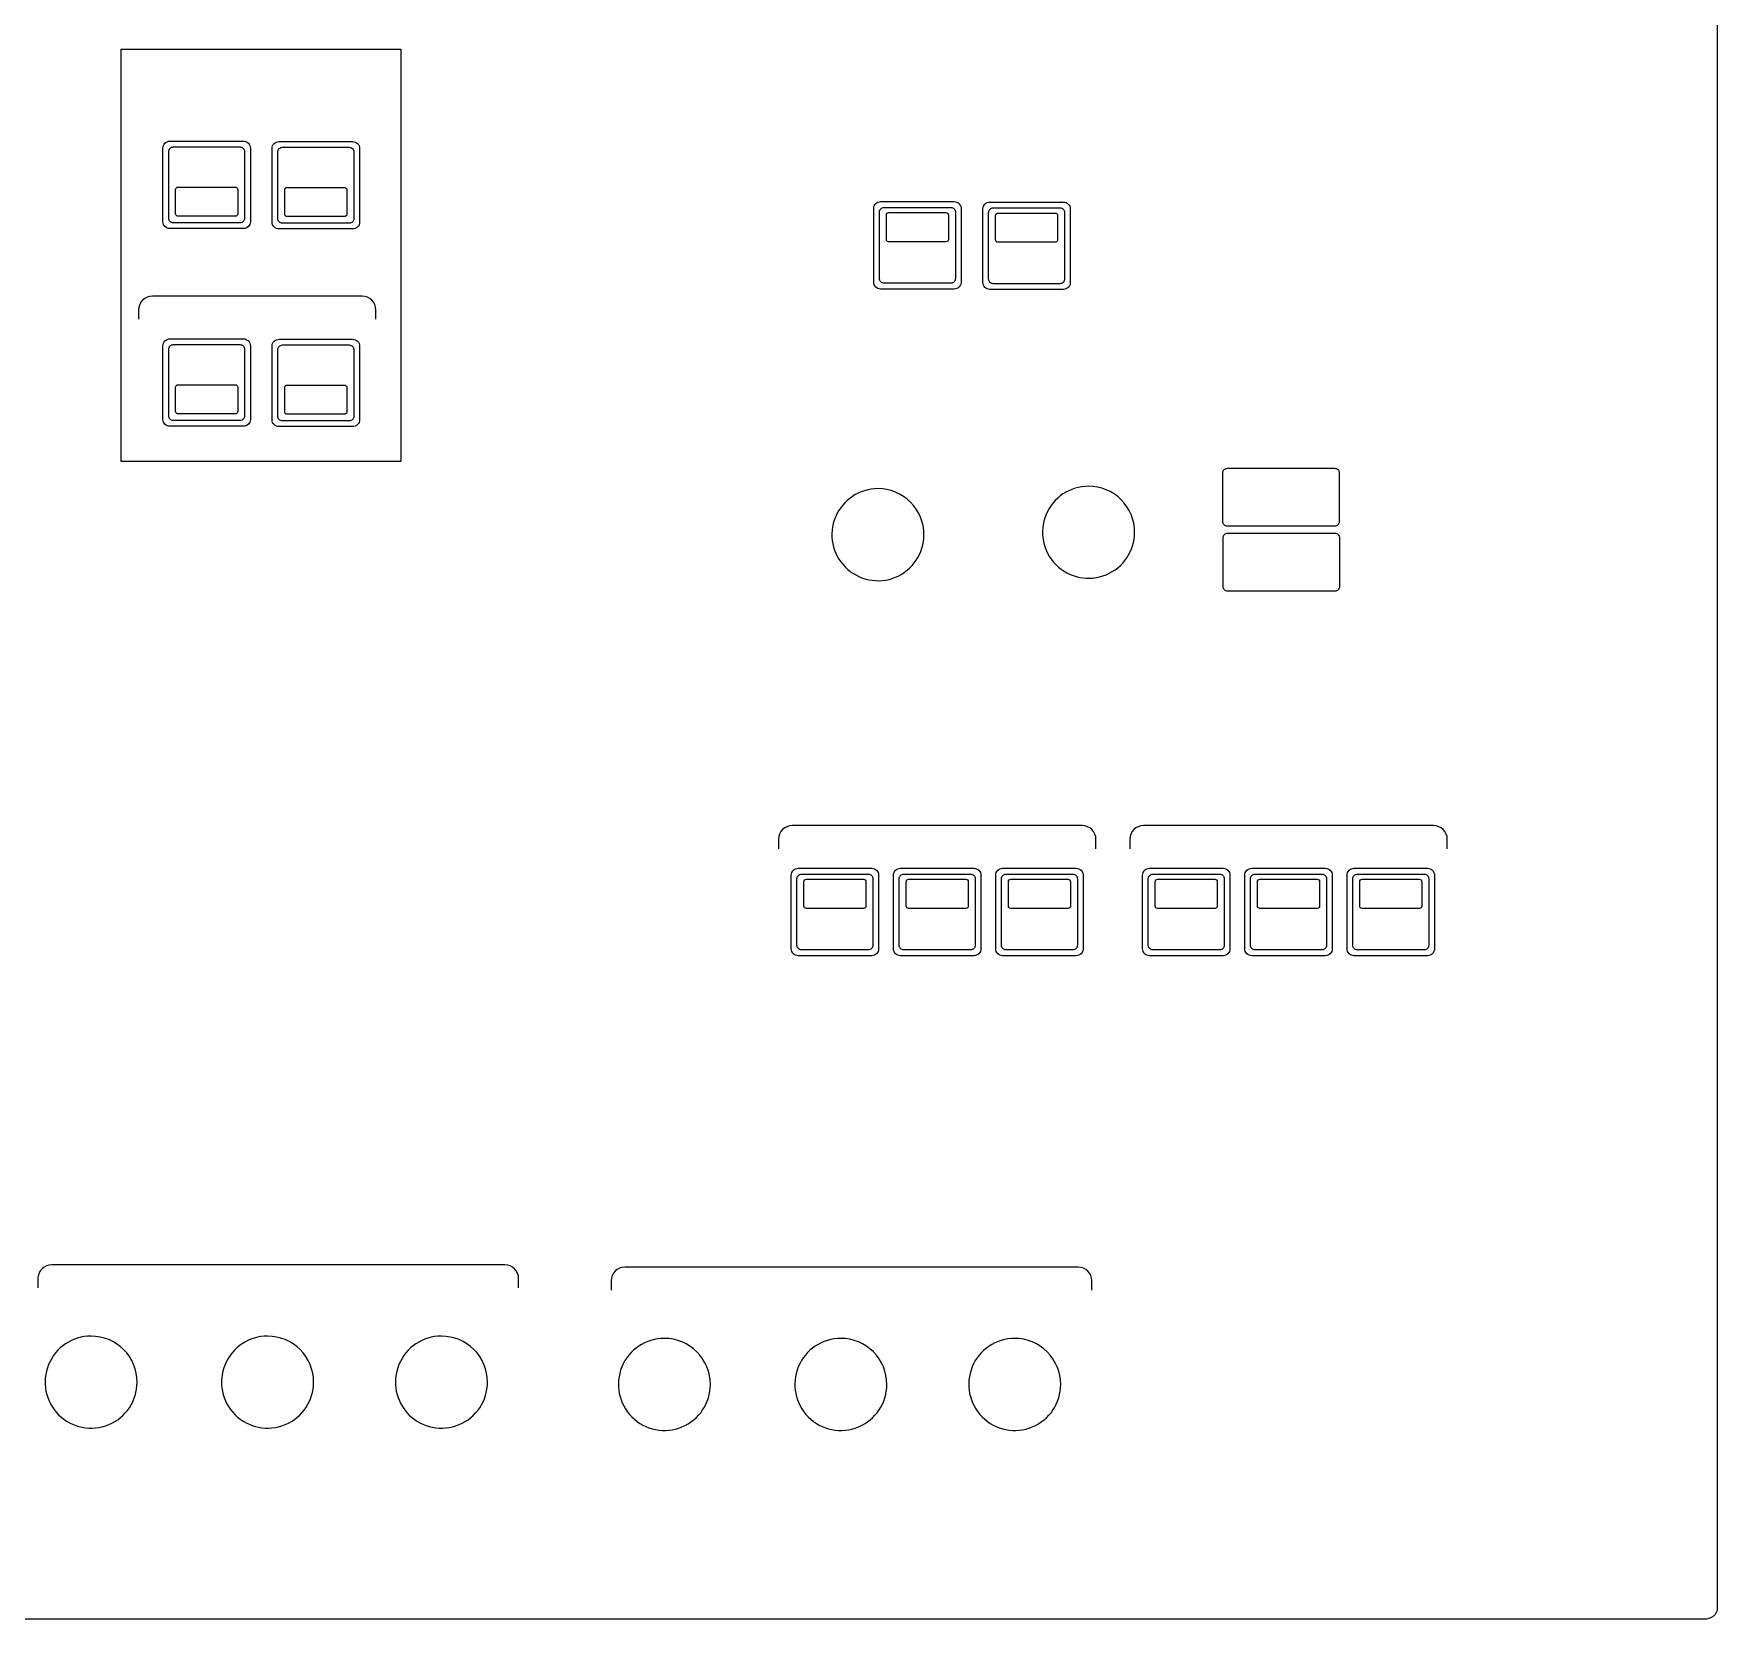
# Model space of a CAD drawing. Extents: x -788 to 2144, y -405 to 1340.
# Drawn here: x 1106 to 2144, y -405 to 572 of the extents above; entities that cross this region are included whole.
import ezdxf

# ---------------------------------------------------------------- set-up
doc = ezdxf.new("R2010")
doc.units = 0
doc.layers.add('Background', color=7, linetype='CONTINUOUS')
doc.layers.add('Layer_1', color=7, linetype='CONTINUOUS')

msp = doc.modelspace()

# ---------------------------------------------------------------- linework, layer by layer
at = {"layer": 'Background', "color": 7}
for points in [[(2143.500094, 1333.143454), (2143.500094, -397.864134)], [(2135.124747, -404.610435), (-779.124652, -404.610435)]]:
    msp.add_lwpolyline(points, dxfattribs=at)
for points in [[(2141.047012, -402.634489), (2139.476329, -403.899666), (2137.346027, -404.610435), (2135.124747, -404.610435)], [(2143.500094, -397.864134), (2143.500094, -399.653364), (2142.617694, -401.369312), (2141.047012, -402.634489)]]:
    msp.add_open_spline(points, degree=3, dxfattribs=at)
at = {"layer": 'Layer_1', "color": 1}
for points in [[(1160.069219, 562.681389), (1332.481808, 562.681389), (1332.481808, 308.632348), (1160.069219, 308.632348)], [(1190.107922, 505.992614)], [(1257.368769, 505.753087)], [(1628.016259, 468.752326)], [(1695.276822, 468.51107)], [(1700.366919, 461.738194)], [(1190.108092, 384.219071)], [(1257.368939, 383.976709)], [(1195.198212, 355.977723)], [(1262.459036, 355.735304)], [(1626.363865, 291.930038)], [(1756.115178, 293.430076)], [(1577.191062, 58.052166)], [(1640.19308, 58.053912)], [(1703.194639, 58.052013)], [(1793.627597, 58.052157)], [(1856.629672, 58.053903)], [(1919.63109, 58.052004)], [(1645.283177, 51.281037)], [(1708.284736, 51.279137)], [(1861.71977, 51.281028)], [(1924.721187, 51.279129)], [(1141.601272, -230.146809)], [(1250.318438, -230.146809)], [(1357.445367, -230.146809)], [(1494.781115, -231.560447)], [(1603.49828, -231.560447)], [(1710.625209, -231.560447)]]:
    msp.add_lwpolyline(points, close=True, dxfattribs=at)
for points in [[(1185.855953, 456.386315), (1185.855953, 501.740646)], [(1190.107922, 505.992614), (1235.462253, 505.992614)], [(1239.714221, 501.740646), (1239.714221, 456.386315)], [(1253.1168, 456.146787), (1253.1168, 501.501118)], [(1257.368769, 505.753087), (1302.723099, 505.753087)], [(1306.975068, 501.501118), (1306.975068, 456.146787)], [(1628.016259, 468.752326), (1673.37059, 468.752326)], [(1695.276822, 468.51107), (1740.631153, 468.51107)], [(1623.76429, 419.146027), (1623.76429, 464.500358)], [(1677.622558, 464.500358), (1677.622558, 419.146027)], [(1691.024854, 418.90477), (1691.024854, 464.259101)], [(1698.828973, 445.217133), (1698.828973, 460.259247)], [(1700.366919, 461.738194), (1735.541022, 461.738194)], [(1737.078968, 460.259247), (1737.078968, 445.217133)], [(1744.883121, 464.259101), (1744.883121, 418.90477)], [(1235.462253, 452.134346), (1190.107922, 452.134346)], [(1302.723099, 451.894819), (1257.368769, 451.894819)], [(1735.541022, 443.738186), (1700.366919, 443.738186)], [(1308.512103, 410.484784), (1179.377312, 410.484784)], [(1673.37059, 414.894059), (1628.016259, 414.894059)], [(1740.631153, 414.652802), (1695.276822, 414.652802)], [(1170.87244, 401.981357), (1170.87244, 396.243553)], [(1317.015502, 396.243553), (1317.015502, 401.981357)], [(1190.108092, 384.219071), (1235.462423, 384.219071)], [(1257.368939, 383.976709), (1302.723269, 383.976709)], [(1185.856123, 334.612772), (1185.856123, 379.967102)], [(1239.714391, 379.967102), (1239.714391, 334.612772)], [(1253.11697, 334.370409), (1253.11697, 379.72474)], [(1306.975238, 379.72474), (1306.975238, 334.370409)], [(1193.660266, 339.456662), (1193.660266, 354.498775)], [(1195.198212, 355.977723), (1230.372314, 355.977723)], [(1231.91026, 354.498775), (1231.91026, 339.456662)], [(1260.92109, 339.214243), (1260.92109, 354.256357)], [(1262.459036, 355.735304), (1297.633138, 355.735304)], [(1299.171084, 354.256357), (1299.171084, 339.214243)], [(1230.372314, 337.977715), (1195.198212, 337.977715)], [(1297.633138, 337.735296), (1262.459036, 337.735296)], [(1235.462423, 330.360803), (1190.108092, 330.360803)], [(1302.723269, 330.118441), (1257.368939, 330.118441)], [(1752.189392, 84.36346), (1573.554614, 84.36346)], [(1968.625871, 84.36346), (1789.991093, 84.36346)], [(1565.049742, 75.860033), (1565.049742, 70.122229)], [(1760.692791, 70.122229), (1760.692791, 75.860033)], [(1781.48622, 75.860033), (1781.48622, 70.122229)], [(1977.129269, 70.122229), (1977.129269, 75.860033)], [(1572.939094, 8.445866), (1572.939094, 53.800197)], [(1577.191062, 58.052166), (1622.545393, 58.052166)], [(1626.797361, 53.800197), (1626.797361, 8.445866)], [(1635.941112, 8.447613), (1635.941112, 53.801944)], [(1640.19308, 58.053912), (1685.547411, 58.053912)], [(1689.79938, 53.801944), (1689.79938, 8.447613)], [(1698.942671, 8.445714), (1698.942671, 53.800044)], [(1703.194639, 58.052013), (1748.54897, 58.052013)], [(1752.800939, 53.800044), (1752.800939, 8.445714)], [(1789.375629, 8.445858), (1789.375629, 53.800189)], [(1793.627597, 58.052157), (1838.981928, 58.052157)], [(1843.233897, 53.800189), (1843.233897, 8.445858)], [(1852.377704, 8.447604), (1852.377704, 53.801935)], [(1856.629672, 58.053903), (1901.984003, 58.053903)], [(1906.235972, 53.801935), (1906.235972, 8.447604)], [(1915.379121, 8.445705), (1915.379121, 53.800036)], [(1919.63109, 58.052004), (1964.98542, 58.052004)], [(1969.237389, 53.800036), (1969.237389, 8.445705)], [(1643.745231, 34.759976), (1643.745231, 49.802089)], [(1645.283177, 51.281037), (1680.45728, 51.281037)], [(1681.995226, 49.802089), (1681.995226, 34.759976)], [(1706.746791, 34.758077), (1706.746791, 49.80019)], [(1708.284736, 51.279137), (1743.458839, 51.279137)], [(1744.996785, 49.80019), (1744.996785, 34.758077)], [(1860.181824, 34.759967), (1860.181824, 49.80208)], [(1861.71977, 51.281028), (1896.893872, 51.281028)], [(1898.431818, 49.80208), (1898.431818, 34.759967)], [(1923.183241, 34.758068), (1923.183241, 49.800181)], [(1924.721187, 51.279129), (1959.895289, 51.279129)], [(1961.433235, 49.800181), (1961.433235, 34.758068)], [(1680.45728, 33.281029), (1645.283177, 33.281029)], [(1743.458839, 33.279129), (1708.284736, 33.279129)], [(1896.893872, 33.28102), (1861.71977, 33.28102)], [(1959.895289, 33.279121), (1924.721187, 33.279121)], [(1622.545393, 4.193898), (1577.191062, 4.193898)], [(1685.547411, 4.195644), (1640.19308, 4.195644)], [(1748.54897, 4.193745), (1703.194639, 4.193745)], [(1838.981928, 4.193889), (1793.627597, 4.193889)], [(1901.984003, 4.195636), (1856.629672, 4.195636)], [(1964.98542, 4.193736), (1919.63109, 4.193736)], [(1396.503893, -186.237865), (1117.369106, -186.237865)], [(1108.864233, -194.741291), (1108.864233, -200.479096)], [(1405.007291, -200.479096), (1405.007291, -194.741291)], [(1462.044189, -196.154957), (1462.044189, -201.892762)], [(1749.683849, -187.651531), (1470.549061, -187.651531)], [(1758.187247, -201.892762), (1758.187247, -196.154957)]]:
    msp.add_lwpolyline(points, dxfattribs=at)
at = {"layer": 'Layer_1', "color": 7}
for points in [[(1189.39926, 458.512299), (1189.39926, 499.614661)], [(1192.233906, 502.449307), (1233.336268, 502.449307)], [(1236.170914, 499.614661), (1236.170914, 458.512299)], [(1256.660079, 458.272772), (1256.660079, 499.375134)], [(1259.494724, 502.20978), (1300.597087, 502.20978)], [(1303.431732, 499.375134), (1303.431732, 458.272772)], [(1627.307597, 421.272011), (1627.307597, 462.374374)], [(1630.142243, 465.209019), (1671.244605, 465.209019)], [(1674.079251, 462.374374), (1674.079251, 421.272011)], [(1694.568132, 421.030755), (1694.568132, 462.133117)], [(1697.402778, 464.967763), (1738.50514, 464.967763)], [(1741.339786, 462.133117), (1741.339786, 421.030755)], [(1233.336268, 455.677654), (1192.233906, 455.677654)], [(1300.597087, 455.438126), (1259.494724, 455.438126)], [(1671.244605, 418.437366), (1630.142243, 418.437366)], [(1738.50514, 418.196109), (1697.402778, 418.196109)], [(1189.399431, 336.738756), (1189.399431, 377.841118)], [(1192.234076, 380.675764), (1233.336438, 380.675764)], [(1236.171084, 377.841118), (1236.171084, 336.738756)], [(1256.660249, 336.496394), (1256.660249, 377.598756)], [(1259.494894, 380.433402), (1300.597257, 380.433402)], [(1303.431902, 377.598756), (1303.431902, 336.496394)], [(1233.336438, 333.90411), (1192.234076, 333.90411)], [(1300.597257, 333.661748), (1259.494894, 333.661748)], [(1838.85442, 271.633581), (1838.85442, 301.650063)], [(1841.689066, 304.484709), (1907.705543, 304.484709)], [(1910.540188, 301.650063), (1910.540188, 271.633581)], [(1838.994854, 231.629998), (1838.994854, 261.646481)], [(1907.705543, 268.798935), (1841.689066, 268.798935)], [(1841.8295, 264.481126), (1907.845977, 264.481126)], [(1910.680622, 261.646481), (1910.680622, 231.629998)], [(1907.845977, 228.795352), (1841.8295, 228.795352)], [(1579.317046, 54.508859), (1620.419409, 54.508859)], [(1642.319036, 54.510605), (1683.421398, 54.510605)], [(1705.320595, 54.508706), (1746.422957, 54.508706)], [(1795.753582, 54.50885), (1836.855944, 54.50885)], [(1858.755628, 54.510596), (1899.857991, 54.510596)], [(1921.757046, 54.508697), (1962.859408, 54.508697)], [(1576.482401, 10.571851), (1576.482401, 51.674213)], [(1623.254054, 51.674213), (1623.254054, 10.571851)], [(1639.484391, 10.573597), (1639.484391, 51.675959)], [(1686.256044, 51.675959), (1686.256044, 10.573597)], [(1702.48595, 10.571698), (1702.48595, 51.67406)], [(1749.257603, 51.67406), (1749.257603, 10.571698)], [(1792.918936, 10.571842), (1792.918936, 51.674204)], [(1839.69059, 51.674204), (1839.69059, 10.571842)], [(1855.920983, 10.573588), (1855.920983, 51.675951)], [(1902.692636, 51.675951), (1902.692636, 10.573588)], [(1918.9224, 10.571689), (1918.9224, 51.674051)], [(1965.694054, 51.674051), (1965.694054, 10.571689)], [(1620.419409, 7.737205), (1579.317046, 7.737205)], [(1683.421398, 7.738951), (1642.319036, 7.738951)], [(1746.422957, 7.737052), (1705.320595, 7.737052)], [(1836.855944, 7.737197), (1795.753582, 7.737197)], [(1899.857991, 7.738943), (1858.755628, 7.738943)], [(1962.859408, 7.737043), (1921.757046, 7.737043)]]:
    msp.add_lwpolyline(points, dxfattribs=at)
for points in [[(1192.233906, 502.449307)], [(1259.494724, 502.20978)], [(1630.142243, 465.209019)], [(1697.402778, 464.967763)], [(1192.234076, 380.675764)], [(1259.494894, 380.433402)], [(1841.689066, 304.484709)], [(1841.8295, 264.481126)], [(1579.317046, 54.508859)], [(1642.319036, 54.510605)], [(1705.320595, 54.508706)], [(1795.753582, 54.50885)], [(1858.755628, 54.510596)], [(1921.757046, 54.508697)]]:
    msp.add_lwpolyline(points, close=True, dxfattribs=at)
at = {"layer": 'Layer_1', "color": 5}
for points in [[(1195.198042, 477.751266), (1230.372144, 477.751266)], [(1193.660096, 461.230206), (1193.660096, 476.272319)], [(1231.91009, 476.272319), (1231.91009, 461.230206)], [(1230.372144, 459.751258), (1195.198042, 459.751258)], [(1631.568433, 445.45839), (1631.568433, 460.500503)], [(1633.106379, 461.979451), (1668.280481, 461.979451)], [(1669.818427, 460.500503), (1669.818427, 445.45839)], [(1668.280481, 443.979443), (1633.106379, 443.979443)], [(1580.743236, 34.75823), (1580.743236, 49.800343)], [(1582.281182, 51.27929), (1617.455284, 51.27929)], [(1618.99323, 49.800343), (1618.99323, 34.75823)], [(1797.179771, 34.758221), (1797.179771, 49.800334)], [(1798.717717, 51.279282), (1833.89182, 51.279282)], [(1835.429766, 49.800334), (1835.429766, 34.758221)], [(1617.455284, 33.279282), (1582.281182, 33.279282)], [(1833.89182, 33.279274), (1798.717717, 33.279274)]]:
    msp.add_lwpolyline(points, dxfattribs=at)
for points in [[(1195.198042, 477.751266)], [(1633.106379, 461.979451)], [(1582.281182, 51.27929)], [(1798.717717, 51.279282)]]:
    msp.add_lwpolyline(points, close=True, dxfattribs=at)
at = {"layer": 'Layer_1', "color": 2}
for points in [[(1262.458866, 477.511682), (1297.632968, 477.511682)], [(1260.92092, 460.990621), (1260.92092, 476.032734)], [(1299.170914, 476.032734), (1299.170914, 460.990621)], [(1297.632968, 459.511674), (1262.458866, 459.511674)]]:
    msp.add_lwpolyline(points, dxfattribs=at)
msp.add_lwpolyline([(1262.458866, 477.511682)], close=True, dxfattribs=at)
at = {"layer": 'Layer_1', "color": 1}
for points in [[(1185.855953, 501.740646), (1185.855953, 502.868338), (1186.303927, 503.949843), (1187.101326, 504.747241)], [(1187.101326, 504.747241), (1187.898725, 505.54464), (1188.98023, 505.992614), (1190.107922, 505.992614)], [(1235.462253, 505.992614), (1236.589945, 505.992614), (1237.67145, 505.54464), (1238.468848, 504.747241)], [(1238.468848, 504.747241), (1239.266247, 503.949843), (1239.714221, 502.868338), (1239.714221, 501.740646)], [(1253.1168, 501.501118), (1253.1168, 502.62881), (1253.564774, 503.710315), (1254.362173, 504.507714)], [(1254.362173, 504.507714), (1255.159572, 505.305113), (1256.241076, 505.753087), (1257.368769, 505.753087)], [(1302.723099, 505.753087), (1303.850791, 505.753087), (1304.932296, 505.305113), (1305.729695, 504.507714)], [(1305.729695, 504.507714), (1306.527094, 503.710315), (1306.975068, 502.62881), (1306.975068, 501.501118)], [(1623.76429, 464.500358), (1623.76429, 465.62805), (1624.212264, 466.709555), (1625.009663, 467.506954)], [(1625.009663, 467.506954), (1625.807062, 468.304352), (1626.888567, 468.752326), (1628.016259, 468.752326)], [(1673.37059, 468.752326), (1674.498282, 468.752326), (1675.579787, 468.304352), (1676.377185, 467.506954)], [(1676.377185, 467.506954), (1677.174584, 466.709555), (1677.622558, 465.62805), (1677.622558, 464.500358)], [(1691.024854, 464.259101), (1691.024854, 465.386793), (1691.472828, 466.468298), (1692.270226, 467.265697)], [(1692.270226, 467.265697), (1693.067625, 468.063096), (1694.14913, 468.51107), (1695.276822, 468.51107)], [(1740.631153, 468.51107), (1741.758845, 468.51107), (1742.84035, 468.063096), (1743.637749, 467.265697)], [(1743.637749, 467.265697), (1744.435147, 466.468298), (1744.883121, 465.386793), (1744.883121, 464.259101)], [(1698.828973, 460.259247), (1698.828973, 460.651488), (1698.991006, 461.027664), (1699.279427, 461.30502)], [(1699.279427, 461.30502), (1699.567848, 461.582377), (1699.959031, 461.738194), (1700.366919, 461.738194)], [(1735.541022, 461.738194), (1735.94891, 461.738194), (1736.340093, 461.582377), (1736.628514, 461.30502)], [(1736.628514, 461.30502), (1736.916934, 461.027664), (1737.078968, 460.651488), (1737.078968, 460.259247)], [(1187.101326, 453.379719), (1186.303927, 454.177118), (1185.855953, 455.258623), (1185.855953, 456.386315)], [(1190.107922, 452.134346), (1188.98023, 452.134346), (1187.898725, 452.58232), (1187.101326, 453.379719)], [(1238.468848, 453.379719), (1237.67145, 452.58232), (1236.589945, 452.134346), (1235.462253, 452.134346)], [(1239.714221, 456.386315), (1239.714221, 455.258623), (1239.266247, 454.177118), (1238.468848, 453.379719)], [(1254.362173, 453.140192), (1253.564774, 453.93759), (1253.1168, 455.019095), (1253.1168, 456.146787)], [(1257.368769, 451.894819), (1256.241076, 451.894819), (1255.159572, 452.342793), (1254.362173, 453.140192)], [(1305.729695, 453.140192), (1304.932296, 452.342793), (1303.850791, 451.894819), (1302.723099, 451.894819)], [(1306.975068, 456.146787), (1306.975068, 455.019095), (1306.527094, 453.93759), (1305.729695, 453.140192)], [(1699.279427, 444.17136), (1698.991006, 444.448716), (1698.828973, 444.824892), (1698.828973, 445.217133)], [(1700.366919, 443.738186), (1699.959031, 443.738186), (1699.567848, 443.894003), (1699.279427, 444.17136)], [(1736.628514, 444.17136), (1736.340093, 443.894003), (1735.94891, 443.738186), (1735.541022, 443.738186)], [(1737.078968, 445.217133), (1737.078968, 444.824892), (1736.916934, 444.448716), (1736.628514, 444.17136)], [(1625.009663, 416.139431), (1624.212264, 416.93683), (1623.76429, 418.018335), (1623.76429, 419.146027)], [(1628.016259, 414.894059), (1626.888567, 414.894059), (1625.807062, 415.342033), (1625.009663, 416.139431)], [(1676.377185, 416.139431), (1675.579787, 415.342033), (1674.498282, 414.894059), (1673.37059, 414.894059)], [(1677.622558, 419.146027), (1677.622558, 418.018335), (1677.174584, 416.93683), (1676.377185, 416.139431)], [(1692.270226, 415.898175), (1691.472828, 416.695573), (1691.024854, 417.777078), (1691.024854, 418.90477)], [(1695.276822, 414.652802), (1694.14913, 414.652802), (1693.067625, 415.100776), (1692.270226, 415.898175)], [(1743.637749, 415.898175), (1742.84035, 415.100776), (1741.758845, 414.652802), (1740.631153, 414.652802)], [(1744.883121, 418.90477), (1744.883121, 417.777078), (1744.435147, 416.695573), (1743.637749, 415.898175)], [(1179.377312, 410.484784), (1174.666131, 410.484784), (1170.87244, 406.692539), (1170.87244, 401.981357)], [(1317.015502, 401.981357), (1317.015502, 406.692539), (1313.223256, 410.484784), (1308.512103, 410.484784)], [(1187.101496, 382.973698), (1187.898895, 383.771097), (1188.9804, 384.219071), (1190.108092, 384.219071)], [(1235.462423, 384.219071), (1236.590115, 384.219071), (1237.67162, 383.771097), (1238.469018, 382.973698)], [(1254.362343, 382.731336), (1255.159742, 383.528735), (1256.241246, 383.976709), (1257.368939, 383.976709)], [(1302.723269, 383.976709), (1303.850961, 383.976709), (1304.932466, 383.528735), (1305.729865, 382.731336)], [(1185.856123, 379.967102), (1185.856123, 381.094795), (1186.304097, 382.176299), (1187.101496, 382.973698)], [(1238.469018, 382.973698), (1239.266417, 382.176299), (1239.714391, 381.094795), (1239.714391, 379.967102)], [(1253.11697, 379.72474), (1253.11697, 380.852432), (1253.564944, 381.933937), (1254.362343, 382.731336)], [(1305.729865, 382.731336), (1306.527264, 381.933937), (1306.975238, 380.852432), (1306.975238, 379.72474)], [(1193.660266, 354.498775), (1193.660266, 354.891017), (1193.822299, 355.267193), (1194.11072, 355.544549)], [(1194.11072, 355.544549), (1194.399141, 355.821906), (1194.790323, 355.977723), (1195.198212, 355.977723)], [(1230.372314, 355.977723), (1230.780203, 355.977723), (1231.171385, 355.821906), (1231.459806, 355.544549)], [(1231.459806, 355.544549), (1231.748227, 355.267193), (1231.91026, 354.891017), (1231.91026, 354.498775)], [(1260.92109, 354.256357), (1260.92109, 354.648598), (1261.083123, 355.024774), (1261.371544, 355.30213)], [(1261.371544, 355.30213), (1261.659964, 355.579487), (1262.051147, 355.735304), (1262.459036, 355.735304)], [(1297.633138, 355.735304), (1298.041027, 355.735304), (1298.432209, 355.579487), (1298.72063, 355.30213)], [(1298.72063, 355.30213), (1299.009051, 355.024774), (1299.171084, 354.648598), (1299.171084, 354.256357)], [(1187.101496, 331.606176), (1186.304097, 332.403575), (1185.856123, 333.485079), (1185.856123, 334.612772)], [(1194.11072, 338.410889), (1193.822299, 338.688245), (1193.660266, 339.064421), (1193.660266, 339.456662)], [(1195.198212, 337.977715), (1194.790323, 337.977715), (1194.399141, 338.133532), (1194.11072, 338.410889)], [(1231.459806, 338.410889), (1231.171385, 338.133532), (1230.780203, 337.977715), (1230.372314, 337.977715)], [(1231.91026, 339.456662), (1231.91026, 339.064421), (1231.748227, 338.688245), (1231.459806, 338.410889)], [(1239.714391, 334.612772), (1239.714391, 333.485079), (1239.266417, 332.403575), (1238.469018, 331.606176)], [(1254.362343, 331.363814), (1253.564944, 332.161212), (1253.11697, 333.242717), (1253.11697, 334.370409)], [(1261.371544, 338.16847), (1261.083123, 338.445826), (1260.92109, 338.822002), (1260.92109, 339.214243)], [(1262.459036, 337.735296), (1262.051147, 337.735296), (1261.659964, 337.891113), (1261.371544, 338.16847)], [(1298.72063, 338.16847), (1298.432209, 337.891113), (1298.041027, 337.735296), (1297.633138, 337.735296)], [(1299.171084, 339.214243), (1299.171084, 338.822002), (1299.009051, 338.445826), (1298.72063, 338.16847)], [(1306.975238, 334.370409), (1306.975238, 333.242717), (1306.527264, 332.161212), (1305.729865, 331.363814)], [(1190.108092, 330.360803), (1188.9804, 330.360803), (1187.898895, 330.808777), (1187.101496, 331.606176)], [(1238.469018, 331.606176), (1237.67162, 330.808777), (1236.590115, 330.360803), (1235.462423, 330.360803)], [(1257.368939, 330.118441), (1256.241246, 330.118441), (1255.159742, 330.566415), (1254.362343, 331.363814)], [(1305.729865, 331.363814), (1304.932466, 330.566415), (1303.850961, 330.118441), (1302.723269, 330.118441)], [(1626.363865, 291.930038), (1614.898793, 291.930038), (1604.562646, 285.023645), (1600.175153, 274.4313)], [(1646.407836, 283.627553), (1641.091844, 288.943545), (1633.881812, 291.930038), (1626.363865, 291.930038)], [(1756.115178, 293.430076), (1744.650106, 293.430076), (1734.31396, 286.523683), (1729.926467, 275.931338)], [(1776.15915, 285.127591), (1770.843158, 290.443582), (1763.633126, 293.430076), (1756.115178, 293.430076)], [(1654.710321, 263.583581), (1654.710321, 271.101529), (1651.723828, 278.311561), (1646.407836, 283.627553)], [(1784.461635, 265.083619), (1784.461635, 272.601567), (1781.475142, 279.811599), (1776.15915, 285.127591)], [(1600.175153, 274.4313), (1595.78766, 263.838956), (1598.212863, 251.646639), (1606.319893, 243.539609)], [(1729.926467, 275.931338), (1725.538974, 265.338993), (1727.964176, 253.146677), (1736.071206, 245.039647)], [(1637.211584, 237.39487), (1647.803929, 241.782363), (1654.710321, 252.11851), (1654.710321, 263.583581)], [(1766.962897, 238.894908), (1777.555242, 243.282401), (1784.461635, 253.618547), (1784.461635, 265.083619)], [(1606.319893, 243.539609), (1614.426923, 235.43258), (1626.619239, 233.007377), (1637.211584, 237.39487)], [(1736.071206, 245.039647), (1744.178236, 236.932617), (1756.370552, 234.507415), (1766.962897, 238.894908)], [(1573.554614, 84.36346), (1568.843433, 84.36346), (1565.049742, 80.571214), (1565.049742, 75.860033)], [(1760.692791, 75.860033), (1760.692791, 80.571214), (1756.900545, 84.36346), (1752.189392, 84.36346)], [(1789.991093, 84.36346), (1785.279912, 84.36346), (1781.48622, 80.571214), (1781.48622, 75.860033)], [(1977.129269, 75.860033), (1977.129269, 80.571214), (1973.337024, 84.36346), (1968.625871, 84.36346)], [(1572.939094, 53.800197), (1572.939094, 54.927889), (1573.387068, 56.009394), (1574.184466, 56.806793)], [(1574.184466, 56.806793), (1574.981865, 57.604192), (1576.06337, 58.052166), (1577.191062, 58.052166)], [(1622.545393, 58.052166), (1623.673085, 58.052166), (1624.75459, 57.604192), (1625.551989, 56.806793)], [(1625.551989, 56.806793), (1626.349387, 56.009394), (1626.797361, 54.927889), (1626.797361, 53.800197)], [(1635.941112, 53.801944), (1635.941112, 54.929636), (1636.389086, 56.011141), (1637.186485, 56.808539)], [(1637.186485, 56.808539), (1637.983883, 57.605938), (1639.065388, 58.053912), (1640.19308, 58.053912)], [(1685.547411, 58.053912), (1686.675103, 58.053912), (1687.756608, 57.605938), (1688.554007, 56.808539)], [(1688.554007, 56.808539), (1689.351406, 56.011141), (1689.79938, 54.929636), (1689.79938, 53.801944)], [(1698.942671, 53.800044), (1698.942671, 54.927737), (1699.390645, 56.009241), (1700.188044, 56.80664)], [(1700.188044, 56.80664), (1700.985442, 57.604039), (1702.066947, 58.052013), (1703.194639, 58.052013)], [(1748.54897, 58.052013), (1749.676662, 58.052013), (1750.758167, 57.604039), (1751.555566, 56.80664)], [(1751.555566, 56.80664), (1752.352965, 56.009241), (1752.800939, 54.927737), (1752.800939, 53.800044)], [(1789.375629, 53.800189), (1789.375629, 54.927881), (1789.823603, 56.009386), (1790.621002, 56.806784)], [(1790.621002, 56.806784), (1791.4184, 57.604183), (1792.499905, 58.052157), (1793.627597, 58.052157)], [(1838.981928, 58.052157), (1840.10962, 58.052157), (1841.191125, 57.604183), (1841.988524, 56.806784)], [(1841.988524, 56.806784), (1842.785923, 56.009386), (1843.233897, 54.927881), (1843.233897, 53.800189)], [(1852.377704, 53.801935), (1852.377704, 54.929627), (1852.825678, 56.011132), (1853.623077, 56.808531)], [(1853.623077, 56.808531), (1854.420475, 57.605929), (1855.50198, 58.053903), (1856.629672, 58.053903)], [(1901.984003, 58.053903), (1903.111695, 58.053903), (1904.1932, 57.605929), (1904.990599, 56.808531)], [(1904.990599, 56.808531), (1905.787998, 56.011132), (1906.235972, 54.929627), (1906.235972, 53.801935)], [(1915.379121, 53.800036), (1915.379121, 54.927728), (1915.827095, 56.009233), (1916.624494, 56.806631)], [(1916.624494, 56.806631), (1917.421893, 57.60403), (1918.503398, 58.052004), (1919.63109, 58.052004)], [(1964.98542, 58.052004), (1966.113113, 58.052004), (1967.194617, 57.60403), (1967.992016, 56.806631)], [(1967.992016, 56.806631), (1968.789415, 56.009233), (1969.237389, 54.927728), (1969.237389, 53.800036)], [(1643.745231, 49.802089), (1643.745231, 50.19433), (1643.907265, 50.570506), (1644.195685, 50.847863)], [(1644.195685, 50.847863), (1644.484106, 51.125219), (1644.875289, 51.281037), (1645.283177, 51.281037)], [(1680.45728, 51.281037), (1680.865169, 51.281037), (1681.256351, 51.125219), (1681.544772, 50.847863)], [(1681.544772, 50.847863), (1681.833193, 50.570506), (1681.995226, 50.19433), (1681.995226, 49.802089)], [(1706.746791, 49.80019), (1706.746791, 50.192431), (1706.908824, 50.568607), (1707.197244, 50.845964)], [(1707.197244, 50.845964), (1707.485665, 51.12332), (1707.876848, 51.279137), (1708.284736, 51.279137)], [(1743.458839, 51.279137), (1743.866728, 51.279137), (1744.25791, 51.12332), (1744.546331, 50.845964)], [(1744.546331, 50.845964), (1744.834752, 50.568607), (1744.996785, 50.192431), (1744.996785, 49.80019)], [(1860.181824, 49.80208), (1860.181824, 50.194322), (1860.343857, 50.570498), (1860.632278, 50.847854)], [(1860.632278, 50.847854), (1860.920698, 51.12521), (1861.311881, 51.281028), (1861.71977, 51.281028)], [(1896.893872, 51.281028), (1897.301761, 51.281028), (1897.692943, 51.12521), (1897.981364, 50.847854)], [(1897.981364, 50.847854), (1898.269785, 50.570498), (1898.431818, 50.194322), (1898.431818, 49.80208)], [(1923.183241, 49.800181), (1923.183241, 50.192422), (1923.345274, 50.568598), (1923.633695, 50.845955)], [(1923.633695, 50.845955), (1923.922116, 51.123311), (1924.313298, 51.279129), (1924.721187, 51.279129)], [(1959.895289, 51.279129), (1960.303178, 51.279129), (1960.694361, 51.123311), (1960.982781, 50.845955)], [(1960.982781, 50.845955), (1961.271202, 50.568598), (1961.433235, 50.192422), (1961.433235, 49.800181)], [(1644.195685, 33.714202), (1643.907265, 33.991559), (1643.745231, 34.367735), (1643.745231, 34.759976)], [(1645.283177, 33.281029), (1644.875289, 33.281029), (1644.484106, 33.436846), (1644.195685, 33.714202)], [(1681.544772, 33.714202), (1681.256351, 33.436846), (1680.865169, 33.281029), (1680.45728, 33.281029)], [(1681.995226, 34.759976), (1681.995226, 34.367735), (1681.833193, 33.991559), (1681.544772, 33.714202)], [(1707.197244, 33.712303), (1706.908824, 33.989659), (1706.746791, 34.365836), (1706.746791, 34.758077)], [(1708.284736, 33.279129), (1707.876848, 33.279129), (1707.485665, 33.434947), (1707.197244, 33.712303)], [(1744.546331, 33.712303), (1744.25791, 33.434947), (1743.866728, 33.279129), (1743.458839, 33.279129)], [(1744.996785, 34.758077), (1744.996785, 34.365836), (1744.834752, 33.989659), (1744.546331, 33.712303)], [(1860.632278, 33.714193), (1860.343857, 33.99155), (1860.181824, 34.367726), (1860.181824, 34.759967)], [(1861.71977, 33.28102), (1861.311881, 33.28102), (1860.920698, 33.436837), (1860.632278, 33.714193)], [(1897.981364, 33.714193), (1897.692943, 33.436837), (1897.301761, 33.28102), (1896.893872, 33.28102)], [(1898.431818, 34.759967), (1898.431818, 34.367726), (1898.269785, 33.99155), (1897.981364, 33.714193)], [(1923.633695, 33.712294), (1923.345274, 33.989651), (1923.183241, 34.365827), (1923.183241, 34.758068)], [(1924.721187, 33.279121), (1924.313298, 33.279121), (1923.922116, 33.434938), (1923.633695, 33.712294)], [(1960.982781, 33.712294), (1960.694361, 33.434938), (1960.303178, 33.279121), (1959.895289, 33.279121)], [(1961.433235, 34.758068), (1961.433235, 34.365827), (1961.271202, 33.989651), (1960.982781, 33.712294)], [(1574.184466, 5.439271), (1573.387068, 6.236669), (1572.939094, 7.318174), (1572.939094, 8.445866)], [(1577.191062, 4.193898), (1576.06337, 4.193898), (1574.981865, 4.641872), (1574.184466, 5.439271)], [(1625.551989, 5.439271), (1624.75459, 4.641872), (1623.673085, 4.193898), (1622.545393, 4.193898)], [(1626.797361, 8.445866), (1626.797361, 7.318174), (1626.349387, 6.236669), (1625.551989, 5.439271)], [(1637.186485, 5.441017), (1636.389086, 6.238416), (1635.941112, 7.319921), (1635.941112, 8.447613)], [(1640.19308, 4.195644), (1639.065388, 4.195644), (1637.983883, 4.643618), (1637.186485, 5.441017)], [(1688.554007, 5.441017), (1687.756608, 4.643618), (1686.675103, 4.195644), (1685.547411, 4.195644)], [(1689.79938, 8.447613), (1689.79938, 7.319921), (1689.351406, 6.238416), (1688.554007, 5.441017)], [(1700.188044, 5.439118), (1699.390645, 6.236517), (1698.942671, 7.318022), (1698.942671, 8.445714)], [(1703.194639, 4.193745), (1702.066947, 4.193745), (1700.985442, 4.641719), (1700.188044, 5.439118)], [(1751.555566, 5.439118), (1750.758167, 4.641719), (1749.676662, 4.193745), (1748.54897, 4.193745)], [(1752.800939, 8.445714), (1752.800939, 7.318022), (1752.352965, 6.236517), (1751.555566, 5.439118)], [(1790.621002, 5.439262), (1789.823603, 6.236661), (1789.375629, 7.318166), (1789.375629, 8.445858)], [(1793.627597, 4.193889), (1792.499905, 4.193889), (1791.4184, 4.641863), (1790.621002, 5.439262)], [(1841.988524, 5.439262), (1841.191125, 4.641863), (1840.10962, 4.193889), (1838.981928, 4.193889)], [(1843.233897, 8.445858), (1843.233897, 7.318166), (1842.785923, 6.236661), (1841.988524, 5.439262)], [(1853.623077, 5.441008), (1852.825678, 6.238407), (1852.377704, 7.319912), (1852.377704, 8.447604)], [(1856.629672, 4.195636), (1855.50198, 4.195636), (1854.420475, 4.64361), (1853.623077, 5.441008)], [(1904.990599, 5.441008), (1904.1932, 4.64361), (1903.111695, 4.195636), (1901.984003, 4.195636)], [(1906.235972, 8.447604), (1906.235972, 7.319912), (1905.787998, 6.238407), (1904.990599, 5.441008)], [(1916.624494, 5.439109), (1915.827095, 6.236508), (1915.379121, 7.318013), (1915.379121, 8.445705)], [(1919.63109, 4.193736), (1918.503398, 4.193736), (1917.421893, 4.64171), (1916.624494, 5.439109)], [(1967.992016, 5.439109), (1967.194617, 4.64171), (1966.113113, 4.193736), (1964.98542, 4.193736)], [(1969.237389, 8.445705), (1969.237389, 7.318013), (1968.789415, 6.236508), (1967.992016, 5.439109)], [(1117.369106, -186.237865), (1112.657924, -186.237865), (1108.864233, -190.03011), (1108.864233, -194.741291)], [(1405.007291, -194.741291), (1405.007291, -190.03011), (1401.215046, -186.237865), (1396.503893, -186.237865)], [(1470.549061, -187.651531), (1465.83788, -187.651531), (1462.044189, -191.443776), (1462.044189, -196.154957)], [(1758.187247, -196.154957), (1758.187247, -191.443776), (1754.395002, -187.651531), (1749.683849, -187.651531)], [(1141.601272, -230.146809), (1130.136201, -230.146809), (1119.800054, -237.053202), (1115.412561, -247.645547)], [(1161.645244, -238.449294), (1156.329252, -233.133303), (1149.11922, -230.146809), (1141.601272, -230.146809)], [(1169.947729, -258.493266), (1169.947729, -250.975318), (1166.961236, -243.765286), (1161.645244, -238.449294)], [(1250.318438, -230.146809), (1238.853366, -230.146809), (1228.51722, -237.053202), (1224.129727, -247.645547)], [(1270.36241, -238.449294), (1265.046418, -233.133303), (1257.836386, -230.146809), (1250.318438, -230.146809)], [(1278.664894, -258.493266), (1278.664894, -250.975318), (1275.678401, -243.765286), (1270.36241, -238.449294)], [(1357.445367, -230.146809), (1345.980295, -230.146809), (1335.644149, -237.053202), (1331.256656, -247.645547)], [(1377.489339, -238.449294), (1372.173347, -233.133303), (1364.963315, -230.146809), (1357.445367, -230.146809)], [(1385.791824, -258.493266), (1385.791824, -250.975318), (1382.805331, -243.765286), (1377.489339, -238.449294)], [(1494.781115, -231.560447), (1483.316043, -231.560447), (1472.979897, -238.46684), (1468.592404, -249.059185)], [(1514.825087, -239.862932), (1509.509095, -234.54694), (1502.299063, -231.560447), (1494.781115, -231.560447)], [(1603.49828, -231.560447), (1592.033209, -231.560447), (1581.697062, -238.46684), (1577.309569, -249.059185)], [(1623.542252, -239.862932), (1618.22626, -234.54694), (1611.016228, -231.560447), (1603.49828, -231.560447)], [(1710.625209, -231.560447), (1699.160138, -231.560447), (1688.823991, -238.46684), (1684.436498, -249.059185)], [(1730.669181, -239.862932), (1725.353189, -234.54694), (1718.143157, -231.560447), (1710.625209, -231.560447)], [(1115.412561, -247.645547), (1111.025068, -258.237892), (1113.450271, -270.430208), (1121.557301, -278.537238)], [(1224.129727, -247.645547), (1219.742234, -258.237892), (1222.167436, -270.430208), (1230.274466, -278.537238)], [(1331.256656, -247.645547), (1326.869163, -258.237892), (1329.294365, -270.430208), (1337.401395, -278.537238)], [(1523.127572, -259.906904), (1523.127572, -252.388956), (1520.141079, -245.178924), (1514.825087, -239.862932)], [(1631.844737, -259.906904), (1631.844737, -252.388956), (1628.858244, -245.178924), (1623.542252, -239.862932)], [(1738.971666, -259.906904), (1738.971666, -252.388956), (1735.985173, -245.178924), (1730.669181, -239.862932)], [(1152.448992, -284.681977), (1163.041337, -280.294484), (1169.947729, -269.958338), (1169.947729, -258.493266)], [(1261.166157, -284.681977), (1271.758502, -280.294484), (1278.664894, -269.958338), (1278.664894, -258.493266)], [(1368.293086, -284.681977), (1378.885431, -280.294484), (1385.791824, -269.958338), (1385.791824, -258.493266)], [(1468.592404, -249.059185), (1464.204911, -259.651529), (1466.630113, -271.843846), (1474.737143, -279.950876)], [(1577.309569, -249.059185), (1572.922076, -259.651529), (1575.347279, -271.843846), (1583.454309, -279.950876)], [(1684.436498, -249.059185), (1680.049005, -259.651529), (1682.474208, -271.843846), (1690.581238, -279.950876)], [(1505.628834, -286.095615), (1516.221179, -281.708122), (1523.127572, -271.371975), (1523.127572, -259.906904)], [(1614.346, -286.095615), (1624.938345, -281.708122), (1631.844737, -271.371975), (1631.844737, -259.906904)], [(1721.472929, -286.095615), (1732.065274, -281.708122), (1738.971666, -271.371975), (1738.971666, -259.906904)], [(1121.557301, -278.537238), (1129.66433, -286.644268), (1141.856647, -289.06947), (1152.448992, -284.681977)], [(1230.274466, -278.537238), (1238.381496, -286.644268), (1250.573812, -289.06947), (1261.166157, -284.681977)], [(1337.401395, -278.537238), (1345.508425, -286.644268), (1357.700741, -289.06947), (1368.293086, -284.681977)], [(1474.737143, -279.950876), (1482.844173, -288.057905), (1495.036489, -290.483108), (1505.628834, -286.095615)], [(1583.454309, -279.950876), (1591.561338, -288.057905), (1603.753655, -290.483108), (1614.346, -286.095615)], [(1690.581238, -279.950876), (1698.688268, -288.057905), (1710.880584, -290.483108), (1721.472929, -286.095615)]]:
    msp.add_open_spline(points, degree=3, dxfattribs=at)
at = {"layer": 'Layer_1', "color": 7}
for points in [[(1189.39926, 499.614661), (1189.39926, 500.366456), (1189.69791, 501.087459), (1190.229509, 501.619059)], [(1190.229509, 501.619059), (1190.761108, 502.150658), (1191.482111, 502.449307), (1192.233906, 502.449307)], [(1233.336268, 502.449307), (1234.088063, 502.449307), (1234.809066, 502.150658), (1235.340666, 501.619059)], [(1235.340666, 501.619059), (1235.872265, 501.087459), (1236.170914, 500.366456), (1236.170914, 499.614661)], [(1256.660079, 499.375134), (1256.660079, 500.126929), (1256.958728, 500.847932), (1257.490327, 501.379531)], [(1257.490327, 501.379531), (1258.021926, 501.91113), (1258.74293, 502.20978), (1259.494724, 502.20978)], [(1300.597087, 502.20978), (1301.348881, 502.20978), (1302.069885, 501.91113), (1302.601484, 501.379531)], [(1302.601484, 501.379531), (1303.133083, 500.847932), (1303.431732, 500.126929), (1303.431732, 499.375134)], [(1190.229509, 456.507902), (1189.69791, 457.039501), (1189.39926, 457.760504), (1189.39926, 458.512299)], [(1192.233906, 455.677654), (1191.482111, 455.677654), (1190.761108, 455.976303), (1190.229509, 456.507902)], [(1235.340666, 456.507902), (1234.809066, 455.976303), (1234.088063, 455.677654), (1233.336268, 455.677654)], [(1236.170914, 458.512299), (1236.170914, 457.760504), (1235.872265, 457.039501), (1235.340666, 456.507902)], [(1257.490327, 456.268374), (1256.958728, 456.799974), (1256.660079, 457.520977), (1256.660079, 458.272772)], [(1303.431732, 458.272772), (1303.431732, 457.520977), (1303.133083, 456.799974), (1302.601484, 456.268374)], [(1627.307597, 462.374374), (1627.307597, 463.126168), (1627.606247, 463.847172), (1628.137846, 464.378771)], [(1628.137846, 464.378771), (1628.669445, 464.91037), (1629.390448, 465.209019), (1630.142243, 465.209019)], [(1671.244605, 465.209019), (1671.9964, 465.209019), (1672.717403, 464.91037), (1673.249003, 464.378771)], [(1673.249003, 464.378771), (1673.780602, 463.847172), (1674.079251, 463.126168), (1674.079251, 462.374374)], [(1694.568132, 462.133117), (1694.568132, 462.884912), (1694.866782, 463.605915), (1695.398381, 464.137514)], [(1695.398381, 464.137514), (1695.92998, 464.669113), (1696.650983, 464.967763), (1697.402778, 464.967763)], [(1738.50514, 464.967763), (1739.256935, 464.967763), (1739.977938, 464.669113), (1740.509537, 464.137514)], [(1740.509537, 464.137514), (1741.041137, 463.605915), (1741.339786, 462.884912), (1741.339786, 462.133117)], [(1259.494724, 455.438126), (1258.74293, 455.438126), (1258.021926, 455.736775), (1257.490327, 456.268374)], [(1302.601484, 456.268374), (1302.069885, 455.736775), (1301.348881, 455.438126), (1300.597087, 455.438126)], [(1628.137846, 419.267614), (1627.606247, 419.799213), (1627.307597, 420.520217), (1627.307597, 421.272011)], [(1630.142243, 418.437366), (1629.390448, 418.437366), (1628.669445, 418.736015), (1628.137846, 419.267614)], [(1673.249003, 419.267614), (1672.717403, 418.736015), (1671.9964, 418.437366), (1671.244605, 418.437366)], [(1674.079251, 421.272011), (1674.079251, 420.520217), (1673.780602, 419.799213), (1673.249003, 419.267614)], [(1695.398381, 419.026357), (1694.866782, 419.557957), (1694.568132, 420.27896), (1694.568132, 421.030755)], [(1697.402778, 418.196109), (1696.650983, 418.196109), (1695.92998, 418.494758), (1695.398381, 419.026357)], [(1740.509537, 419.026357), (1739.977938, 418.494758), (1739.256935, 418.196109), (1738.50514, 418.196109)], [(1741.339786, 421.030755), (1741.339786, 420.27896), (1741.041137, 419.557957), (1740.509537, 419.026357)], [(1189.399431, 377.841118), (1189.399431, 378.592913), (1189.69808, 379.313916), (1190.229679, 379.845515)], [(1190.229679, 379.845515), (1190.761278, 380.377114), (1191.482281, 380.675764), (1192.234076, 380.675764)], [(1233.336438, 380.675764), (1234.088233, 380.675764), (1234.809236, 380.377114), (1235.340836, 379.845515)], [(1235.340836, 379.845515), (1235.872435, 379.313916), (1236.171084, 378.592913), (1236.171084, 377.841118)], [(1256.660249, 377.598756), (1256.660249, 378.350551), (1256.958898, 379.071554), (1257.490497, 379.603153)], [(1257.490497, 379.603153), (1258.022096, 380.134752), (1258.7431, 380.433402), (1259.494894, 380.433402)], [(1300.597257, 380.433402), (1301.349051, 380.433402), (1302.070055, 380.134752), (1302.601654, 379.603153)], [(1302.601654, 379.603153), (1303.133253, 379.071554), (1303.431902, 378.350551), (1303.431902, 377.598756)], [(1190.229679, 334.734359), (1189.69808, 335.265958), (1189.399431, 335.986961), (1189.399431, 336.738756)], [(1192.234076, 333.90411), (1191.482281, 333.90411), (1190.761278, 334.20276), (1190.229679, 334.734359)], [(1235.340836, 334.734359), (1234.809236, 334.20276), (1234.088233, 333.90411), (1233.336438, 333.90411)], [(1236.171084, 336.738756), (1236.171084, 335.986961), (1235.872435, 335.265958), (1235.340836, 334.734359)], [(1257.490497, 334.491997), (1256.958898, 335.023596), (1256.660249, 335.744599), (1256.660249, 336.496394)], [(1259.494894, 333.661748), (1258.7431, 333.661748), (1258.022096, 333.960397), (1257.490497, 334.491997)], [(1302.601654, 334.491997), (1302.070055, 333.960397), (1301.349051, 333.661748), (1300.597257, 333.661748)], [(1303.431902, 336.496394), (1303.431902, 335.744599), (1303.133253, 335.023596), (1302.601654, 334.491997)], [(1838.85442, 301.650063), (1838.85442, 302.401858), (1839.153069, 303.122861), (1839.684669, 303.65446)], [(1839.684669, 303.65446), (1840.216268, 304.18606), (1840.937271, 304.484709), (1841.689066, 304.484709)], [(1907.705543, 304.484709), (1908.457337, 304.484709), (1909.178341, 304.18606), (1909.70994, 303.65446)], [(1909.70994, 303.65446), (1910.241539, 303.122861), (1910.540188, 302.401858), (1910.540188, 301.650063)], [(1839.684669, 269.629184), (1839.153069, 270.160783), (1838.85442, 270.881786), (1838.85442, 271.633581)], [(1910.540188, 271.633581), (1910.540188, 270.881786), (1910.241539, 270.160783), (1909.70994, 269.629184)], [(1838.994854, 261.646481), (1838.994854, 262.398275), (1839.293503, 263.119279), (1839.825103, 263.650878)], [(1841.689066, 268.798935), (1840.937271, 268.798935), (1840.216268, 269.097584), (1839.684669, 269.629184)], [(1839.825103, 263.650878), (1840.356702, 264.182477), (1841.077705, 264.481126), (1841.8295, 264.481126)], [(1909.70994, 269.629184), (1909.178341, 269.097584), (1908.457337, 268.798935), (1907.705543, 268.798935)], [(1907.845977, 264.481126), (1908.597771, 264.481126), (1909.318775, 264.182477), (1909.850374, 263.650878)], [(1909.850374, 263.650878), (1910.381973, 263.119279), (1910.680622, 262.398275), (1910.680622, 261.646481)], [(1839.825103, 229.625601), (1839.293503, 230.1572), (1838.994854, 230.878203), (1838.994854, 231.629998)], [(1841.8295, 228.795352), (1841.077705, 228.795352), (1840.356702, 229.094002), (1839.825103, 229.625601)], [(1909.850374, 229.625601), (1909.318775, 229.094002), (1908.597771, 228.795352), (1907.845977, 228.795352)], [(1910.680622, 231.629998), (1910.680622, 230.878203), (1910.381973, 230.1572), (1909.850374, 229.625601)], [(1576.482401, 51.674213), (1576.482401, 52.426008), (1576.78105, 53.147011), (1577.312649, 53.67861)], [(1577.312649, 53.67861), (1577.844248, 54.210209), (1578.565252, 54.508859), (1579.317046, 54.508859)], [(1620.419409, 54.508859), (1621.171203, 54.508859), (1621.892206, 54.210209), (1622.423806, 53.67861)], [(1622.423806, 53.67861), (1622.955405, 53.147011), (1623.254054, 52.426008), (1623.254054, 51.674213)], [(1639.484391, 51.675959), (1639.484391, 52.427754), (1639.78304, 53.148757), (1640.314639, 53.680357)], [(1640.314639, 53.680357), (1640.846238, 54.211956), (1641.567241, 54.510605), (1642.319036, 54.510605)], [(1683.421398, 54.510605), (1684.173193, 54.510605), (1684.894196, 54.211956), (1685.425796, 53.680357)], [(1685.425796, 53.680357), (1685.957395, 53.148757), (1686.256044, 52.427754), (1686.256044, 51.675959)], [(1702.48595, 51.67406), (1702.48595, 52.425855), (1702.784599, 53.146858), (1703.316198, 53.678457)], [(1703.316198, 53.678457), (1703.847797, 54.210056), (1704.568801, 54.508706), (1705.320595, 54.508706)], [(1746.422957, 54.508706), (1747.174752, 54.508706), (1747.895755, 54.210056), (1748.427355, 53.678457)], [(1748.427355, 53.678457), (1748.958954, 53.146858), (1749.257603, 52.425855), (1749.257603, 51.67406)], [(1792.918936, 51.674204), (1792.918936, 52.425999), (1793.217585, 53.147002), (1793.749185, 53.678602)], [(1793.749185, 53.678602), (1794.280784, 54.210201), (1795.001787, 54.50885), (1795.753582, 54.50885)], [(1836.855944, 54.50885), (1837.607739, 54.50885), (1838.328742, 54.210201), (1838.860341, 53.678602)], [(1838.860341, 53.678602), (1839.39194, 53.147002), (1839.69059, 52.425999), (1839.69059, 51.674204)], [(1855.920983, 51.675951), (1855.920983, 52.427745), (1856.219632, 53.148749), (1856.751231, 53.680348)], [(1856.751231, 53.680348), (1857.28283, 54.211947), (1858.003834, 54.510596), (1858.755628, 54.510596)], [(1899.857991, 54.510596), (1900.609785, 54.510596), (1901.330789, 54.211947), (1901.862388, 53.680348)], [(1901.862388, 53.680348), (1902.393987, 53.148749), (1902.692636, 52.427745), (1902.692636, 51.675951)], [(1918.9224, 51.674051), (1918.9224, 52.425846), (1919.221049, 53.146849), (1919.752648, 53.678449)], [(1919.752648, 53.678449), (1920.284248, 54.210048), (1921.005251, 54.508697), (1921.757046, 54.508697)], [(1962.859408, 54.508697), (1963.611203, 54.508697), (1964.332206, 54.210048), (1964.863805, 53.678449)], [(1964.863805, 53.678449), (1965.395404, 53.146849), (1965.694054, 52.425846), (1965.694054, 51.674051)], [(1577.312649, 8.567454), (1576.78105, 9.099053), (1576.482401, 9.820056), (1576.482401, 10.571851)], [(1623.254054, 10.571851), (1623.254054, 9.820056), (1622.955405, 9.099053), (1622.423806, 8.567454)], [(1640.314639, 8.5692), (1639.78304, 9.100799), (1639.484391, 9.821802), (1639.484391, 10.573597)], [(1686.256044, 10.573597), (1686.256044, 9.821802), (1685.957395, 9.100799), (1685.425796, 8.5692)], [(1703.316198, 8.567301), (1702.784599, 9.0989), (1702.48595, 9.819903), (1702.48595, 10.571698)], [(1749.257603, 10.571698), (1749.257603, 9.819903), (1748.958954, 9.0989), (1748.427355, 8.567301)], [(1793.749185, 8.567445), (1793.217585, 9.099044), (1792.918936, 9.820047), (1792.918936, 10.571842)], [(1839.69059, 10.571842), (1839.69059, 9.820047), (1839.39194, 9.099044), (1838.860341, 8.567445)], [(1856.751231, 8.569191), (1856.219632, 9.10079), (1855.920983, 9.821794), (1855.920983, 10.573588)], [(1902.692636, 10.573588), (1902.692636, 9.821794), (1902.393987, 9.10079), (1901.862388, 8.569191)], [(1919.752648, 8.567292), (1919.221049, 9.098891), (1918.9224, 9.819894), (1918.9224, 10.571689)], [(1965.694054, 10.571689), (1965.694054, 9.819894), (1965.395404, 9.098891), (1964.863805, 8.567292)], [(1579.317046, 7.737205), (1578.565252, 7.737205), (1577.844248, 8.035854), (1577.312649, 8.567454)], [(1622.423806, 8.567454), (1621.892206, 8.035854), (1621.171203, 7.737205), (1620.419409, 7.737205)], [(1642.319036, 7.738951), (1641.567241, 7.738951), (1640.846238, 8.037601), (1640.314639, 8.5692)], [(1685.425796, 8.5692), (1684.894196, 8.037601), (1684.173193, 7.738951), (1683.421398, 7.738951)], [(1705.320595, 7.737052), (1704.568801, 7.737052), (1703.847797, 8.035702), (1703.316198, 8.567301)], [(1748.427355, 8.567301), (1747.895755, 8.035702), (1747.174752, 7.737052), (1746.422957, 7.737052)], [(1795.753582, 7.737197), (1795.001787, 7.737197), (1794.280784, 8.035846), (1793.749185, 8.567445)], [(1838.860341, 8.567445), (1838.328742, 8.035846), (1837.607739, 7.737197), (1836.855944, 7.737197)], [(1858.755628, 7.738943), (1858.003834, 7.738943), (1857.28283, 8.037592), (1856.751231, 8.569191)], [(1901.862388, 8.569191), (1901.330789, 8.037592), (1900.609785, 7.738943), (1899.857991, 7.738943)], [(1921.757046, 7.737043), (1921.005251, 7.737043), (1920.284248, 8.035693), (1919.752648, 8.567292)], [(1964.863805, 8.567292), (1964.332206, 8.035693), (1963.611203, 7.737043), (1962.859408, 7.737043)]]:
    msp.add_open_spline(points, degree=3, dxfattribs=at)
at = {"layer": 'Layer_1', "color": 5}
for points in [[(1193.660096, 476.272319), (1193.660096, 476.66456), (1193.822129, 477.040736), (1194.11055, 477.318092)], [(1194.11055, 477.318092), (1194.39897, 477.595449), (1194.790153, 477.751266), (1195.198042, 477.751266)], [(1230.372144, 477.751266), (1230.780033, 477.751266), (1231.171215, 477.595449), (1231.459636, 477.318092)], [(1231.459636, 477.318092), (1231.748057, 477.040736), (1231.91009, 476.66456), (1231.91009, 476.272319)], [(1194.11055, 460.184432), (1193.822129, 460.461788), (1193.660096, 460.837964), (1193.660096, 461.230206)], [(1195.198042, 459.751258), (1194.790153, 459.751258), (1194.39897, 459.907075), (1194.11055, 460.184432)], [(1231.459636, 460.184432), (1231.171215, 459.907075), (1230.780033, 459.751258), (1230.372144, 459.751258)], [(1231.91009, 461.230206), (1231.91009, 460.837964), (1231.748057, 460.461788), (1231.459636, 460.184432)], [(1631.568433, 460.500503), (1631.568433, 460.892745), (1631.730466, 461.268921), (1632.018887, 461.546277)], [(1632.018887, 461.546277), (1632.307307, 461.823633), (1632.69849, 461.979451), (1633.106379, 461.979451)], [(1668.280481, 461.979451), (1668.68837, 461.979451), (1669.079552, 461.823633), (1669.367973, 461.546277)], [(1669.367973, 461.546277), (1669.656394, 461.268921), (1669.818427, 460.892745), (1669.818427, 460.500503)], [(1632.018887, 444.412616), (1631.730466, 444.689973), (1631.568433, 445.066149), (1631.568433, 445.45839)], [(1633.106379, 443.979443), (1632.69849, 443.979443), (1632.307307, 444.13526), (1632.018887, 444.412616)], [(1669.367973, 444.412616), (1669.079552, 444.13526), (1668.68837, 443.979443), (1668.280481, 443.979443)], [(1669.818427, 445.45839), (1669.818427, 445.066149), (1669.656394, 444.689973), (1669.367973, 444.412616)], [(1580.743236, 49.800343), (1580.743236, 50.192584), (1580.905269, 50.56876), (1581.19369, 50.846116)], [(1581.19369, 50.846116), (1581.482111, 51.123473), (1581.873293, 51.27929), (1582.281182, 51.27929)], [(1617.455284, 51.27929), (1617.863173, 51.27929), (1618.254356, 51.123473), (1618.542776, 50.846116)], [(1618.542776, 50.846116), (1618.831197, 50.56876), (1618.99323, 50.192584), (1618.99323, 49.800343)], [(1797.179771, 49.800334), (1797.179771, 50.192575), (1797.341804, 50.568751), (1797.630225, 50.846108)], [(1797.630225, 50.846108), (1797.918646, 51.123464), (1798.309829, 51.279282), (1798.717717, 51.279282)], [(1833.89182, 51.279282), (1834.299708, 51.279282), (1834.690891, 51.123464), (1834.979312, 50.846108)], [(1834.979312, 50.846108), (1835.267733, 50.568751), (1835.429766, 50.192575), (1835.429766, 49.800334)], [(1581.19369, 33.712456), (1580.905269, 33.989812), (1580.743236, 34.365988), (1580.743236, 34.75823)], [(1582.281182, 33.279282), (1581.873293, 33.279282), (1581.482111, 33.435099), (1581.19369, 33.712456)], [(1618.542776, 33.712456), (1618.254356, 33.435099), (1617.863173, 33.279282), (1617.455284, 33.279282)], [(1618.99323, 34.75823), (1618.99323, 34.365988), (1618.831197, 33.989812), (1618.542776, 33.712456)], [(1797.630225, 33.712447), (1797.341804, 33.989804), (1797.179771, 34.36598), (1797.179771, 34.758221)], [(1798.717717, 33.279274), (1798.309829, 33.279274), (1797.918646, 33.435091), (1797.630225, 33.712447)], [(1834.979312, 33.712447), (1834.690891, 33.435091), (1834.299708, 33.279274), (1833.89182, 33.279274)], [(1835.429766, 34.758221), (1835.429766, 34.36598), (1835.267733, 33.989804), (1834.979312, 33.712447)]]:
    msp.add_open_spline(points, degree=3, dxfattribs=at)
at = {"layer": 'Layer_1', "color": 2}
for points in [[(1261.371374, 477.078508), (1261.659794, 477.355865), (1262.050977, 477.511682), (1262.458866, 477.511682)], [(1297.632968, 477.511682), (1298.040857, 477.511682), (1298.432039, 477.355865), (1298.72046, 477.078508)], [(1260.92092, 476.032734), (1260.92092, 476.424976), (1261.082953, 476.801152), (1261.371374, 477.078508)], [(1298.72046, 477.078508), (1299.008881, 476.801152), (1299.170914, 476.424976), (1299.170914, 476.032734)], [(1261.371374, 459.944848), (1261.082953, 460.222204), (1260.92092, 460.59838), (1260.92092, 460.990621)], [(1262.458866, 459.511674), (1262.050977, 459.511674), (1261.659794, 459.667491), (1261.371374, 459.944848)], [(1298.72046, 459.944848), (1298.432039, 459.667491), (1298.040857, 459.511674), (1297.632968, 459.511674)], [(1299.170914, 460.990621), (1299.170914, 460.59838), (1299.008881, 460.222204), (1298.72046, 459.944848)]]:
    msp.add_open_spline(points, degree=3, dxfattribs=at)

doc.saveas('drawing.dxf')
